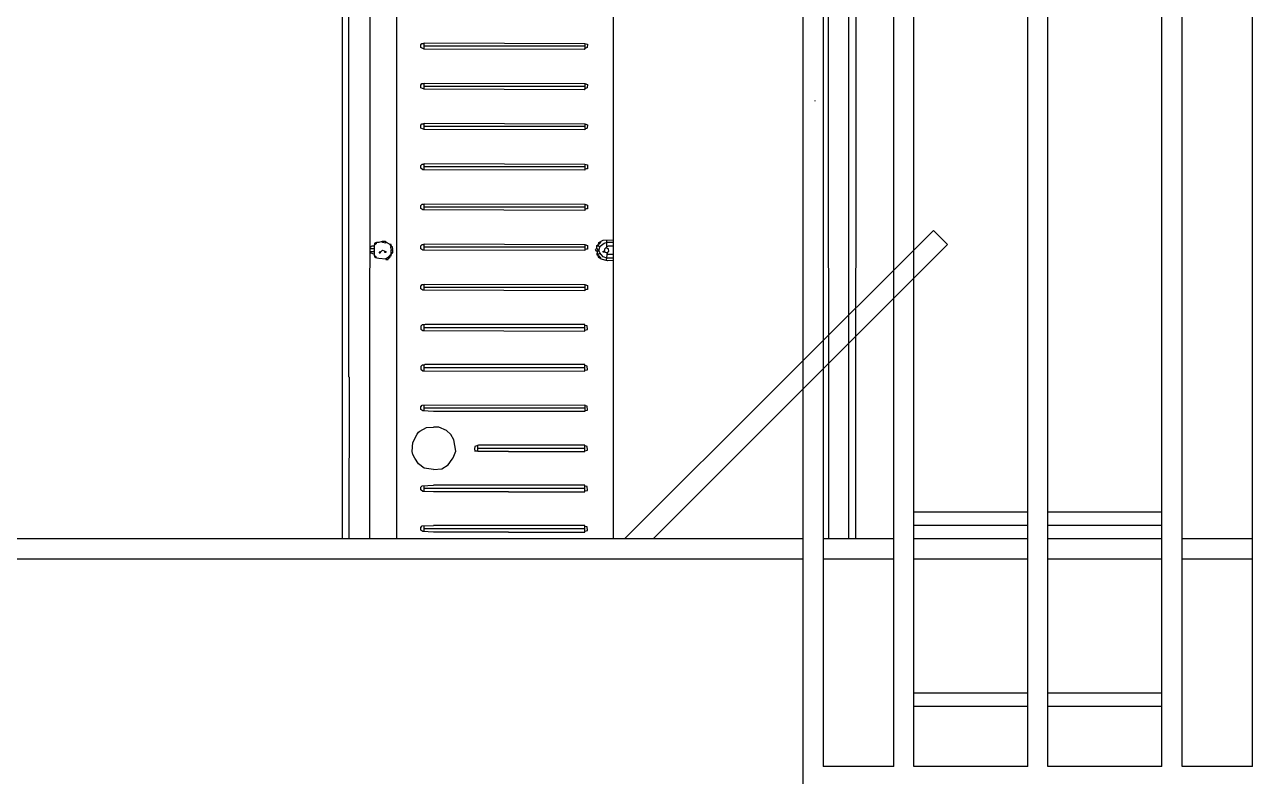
# Model space of a CAD drawing. Extents: x 3792242 to 5145247, y -1546315 to -1031918.
# Drawn here: x 4213968 to 4215799, y -1515969 to -1514847 of the extents above; entities that cross this region are included whole.
import ezdxf

# ---------------------------------------------------------------- set-up
doc = ezdxf.new("R2010")
doc.units = 0
doc.header["$MEASUREMENT"] = 0
for name, color, linetype in [('TENKÁ', 7, 'CONTINUOUS'), ('tzb', 153, 'CONTINUOUS'), ('ZZ-chladenie', 133, 'CONTINUOUS'), ('ZZ-elektro', 221, 'CONTINUOUS')]:
    doc.layers.add(name, color=color, linetype=linetype)

msp = doc.modelspace()

# ---------------------------------------------------------------- linework, layer by layer
at = {"layer": 'TENKÁ'}
for p, q in [((4159004.314, -1515613.77), (4215129.314, -1515613.77)), ((4215159.314, -1515613.77), (4215264.314, -1515613.77)), ((4215159.314, -1515613.77), (4215264.314, -1515613.77)), ((4215294.314, -1515613.77), (4215464.314, -1515613.77)), ((4215294.314, -1515613.77), (4215464.314, -1515613.77)), ((4215494.314, -1515613.77), (4215664.314, -1515613.77)), ((4215494.314, -1515613.77), (4215664.314, -1515613.77)), ((4215694.314, -1515613.77), (4215799.314, -1515613.77)), ((4215694.314, -1515613.77), (4215799.314, -1515613.77)), ((4159004.314, -1515643.77), (4215129.314, -1515643.77)), ((4215159.314, -1515643.77), (4215264.314, -1515643.77)), ((4215159.314, -1515643.77), (4215264.314, -1515643.77)), ((4215294.314, -1515643.77), (4215464.314, -1515643.77)), ((4215294.314, -1515643.77), (4215464.314, -1515643.77)), ((4215494.314, -1515643.77), (4215664.314, -1515643.77)), ((4215494.314, -1515643.77), (4215664.314, -1515643.77)), ((4215694.314, -1515643.77), (4215799.314, -1515643.77)), ((4215694.314, -1515643.77), (4215799.314, -1515643.77))]:
    msp.add_line(p, q, dxfattribs=at)
at = {"layer": 'tzb', "color": 8, "ltscale": 0.25}
for p, q in [((4215129.314, -1517523.77), (4215129.314, -1514413.77)), ((4215159.314, -1514443.77), (4215159.314, -1515953.77)), ((4215264.314, -1515953.77), (4215264.314, -1514443.77)), ((4215294.314, -1515953.77), (4215294.314, -1514443.77)), ((4215464.314, -1515953.77), (4215464.314, -1514443.77)), ((4215494.314, -1515953.77), (4215494.314, -1514443.77)), ((4215664.314, -1515953.77), (4215664.314, -1514443.77)), ((4215694.314, -1515953.77), (4215694.314, -1514443.77)), ((4215799.314, -1515953.77), (4215799.314, -1514443.77)), ((4215294.314, -1515573.77), (4215464.314, -1515573.77)), ((4215494.314, -1515573.77), (4215664.314, -1515573.77)), ((4215294.314, -1515593.77), (4215464.314, -1515593.77)), ((4215494.314, -1515593.77), (4215664.314, -1515593.77)), ((4215294.314, -1515843.77), (4215464.314, -1515843.77)), ((4215494.314, -1515843.77), (4215664.314, -1515843.77)), ((4215294.314, -1515863.77), (4215464.314, -1515863.77)), ((4215494.314, -1515863.77), (4215664.314, -1515863.77)), ((4215264.314, -1515953.77), (4215159.314, -1515953.77)), ((4215464.314, -1515953.77), (4215294.314, -1515953.77)), ((4215664.314, -1515953.77), (4215494.314, -1515953.77)), ((4215799.314, -1515953.77), (4215694.314, -1515953.77))]:
    msp.add_line(p, q, dxfattribs=at)
at = {"layer": 'ZZ-chladenie', "color": 9}
for p, q in [((4214451.896, -1515372.443), (4214451.896, -1514306.302)), ((4214442.125, -1515613.77), (4214442.717, -1514328.19)), ((4214483.03, -1515613.77), (4214483.668, -1514328.19)), ((4214523.207, -1515613.77), (4214523.207, -1514328.19)), ((4215197.488, -1515613.77), (4215197.488, -1514443.77)), ((4215207.694, -1515613.77), (4215208.686, -1514443.77)), ((4215167.653, -1515613.77), (4215167.128, -1514508.234)), ((4214846.579, -1515613.77), (4214846.579, -1514720.756)), ((4214559.216, -1514876.793), (4214560.628, -1514874.676)), ((4214559.216, -1514881.03), (4214559.216, -1514876.793)), ((4214564.158, -1514883.148), (4214559.216, -1514881.03)), ((4214560.628, -1514874.676), (4214564.158, -1514874.676)), ((4214564.158, -1514882.442), (4214564.158, -1514873.969)), ((4214564.158, -1514873.969), (4214803.51, -1514874.676)), ((4214804.216, -1514878.912), (4214564.158, -1514878.912)), ((4214803.51, -1514874.676), (4214807.746, -1514876.088)), ((4214807.04, -1514881.03), (4214803.51, -1514882.442)), ((4214804.216, -1514881.736), (4214804.216, -1514875.381)), ((4214807.746, -1514876.088), (4214807.04, -1514881.03)), ((4214802.804, -1514883.855), (4214564.158, -1514883.148)), ((4214803.51, -1514882.442), (4214802.804, -1514883.855)), ((4214804.216, -1514881.736), (4214804.216, -1514882.442)), ((4214559.216, -1514936.808), (4214560.628, -1514934.69)), ((4214560.628, -1514934.69), (4214564.158, -1514934.69)), ((4214564.158, -1514942.457), (4214564.158, -1514933.984)), ((4214564.158, -1514933.984), (4214803.51, -1514934.69)), ((4214803.51, -1514934.69), (4214807.746, -1514936.102)), ((4214804.216, -1514941.751), (4214804.216, -1514935.396)), ((4214807.746, -1514936.102), (4214807.04, -1514941.045)), ((4214559.216, -1514941.045), (4214559.216, -1514936.808)), ((4214564.158, -1514943.163), (4214559.216, -1514941.045)), ((4214804.216, -1514938.926), (4214564.158, -1514938.926)), ((4214802.804, -1514943.869), (4214564.158, -1514943.163)), ((4214803.51, -1514942.457), (4214802.804, -1514943.869)), ((4214807.04, -1514941.045), (4214803.51, -1514942.457)), ((4214804.216, -1514941.751), (4214804.216, -1514942.457)), ((4215147.358, -1514960.814), (4215147.358, -1514960.108)), ((4214559.216, -1514996.823), (4214560.628, -1514994.705)), ((4214559.216, -1515001.059), (4214559.216, -1514996.823)), ((4214564.158, -1515003.177), (4214559.216, -1515001.059)), ((4214560.628, -1514994.705), (4214564.158, -1514994.705)), ((4214564.158, -1515002.471), (4214564.158, -1514993.998)), ((4214564.158, -1514993.998), (4214803.51, -1514994.705)), ((4214804.216, -1514998.941), (4214564.158, -1514998.941)), ((4214803.51, -1515003.883), (4214564.158, -1515003.177)), ((4214803.51, -1514994.705), (4214807.746, -1514996.117)), ((4214807.04, -1515001.059), (4214803.51, -1515002.471)), ((4214803.51, -1515002.471), (4214803.51, -1515003.883)), ((4214804.216, -1515001.765), (4214804.216, -1514995.411)), ((4214804.216, -1515001.765), (4214804.216, -1515002.471)), ((4214807.746, -1514996.117), (4214807.04, -1515001.059)), ((4214559.216, -1515056.838), (4214561.334, -1515054.719)), ((4214559.216, -1515061.074), (4214559.216, -1515056.838)), ((4214562.04, -1515063.192), (4214559.216, -1515061.074)), ((4214561.334, -1515054.719), (4214564.158, -1515054.719)), ((4214803.51, -1515063.898), (4214562.04, -1515063.192)), ((4214564.158, -1515063.192), (4214564.158, -1515054.013)), ((4214564.158, -1515054.013), (4214803.51, -1515054.719)), ((4214804.216, -1515058.955), (4214564.158, -1515058.955)), ((4214803.51, -1515054.719), (4214807.746, -1515056.131)), ((4214806.334, -1515061.78), (4214803.51, -1515062.486)), ((4214803.51, -1515062.486), (4214803.51, -1515063.898)), ((4214804.216, -1515062.486), (4214804.216, -1515055.425)), ((4214807.746, -1515061.78), (4214806.334, -1515061.78)), ((4214807.746, -1515056.131), (4214807.746, -1515061.78)), ((4214559.216, -1515116.852), (4214561.334, -1515114.734)), ((4214559.216, -1515121.088), (4214559.216, -1515116.852)), ((4214561.334, -1515114.734), (4214564.158, -1515114.734)), ((4214564.158, -1515123.206), (4214564.158, -1515114.028)), ((4214564.158, -1515114.028), (4214803.51, -1515114.734)), ((4214804.216, -1515118.97), (4214564.158, -1515118.97)), ((4214803.51, -1515114.734), (4214807.746, -1515116.146)), ((4214804.216, -1515122.5), (4214804.216, -1515115.44)), ((4214807.746, -1515116.146), (4214807.746, -1515121.794)), ((4214562.04, -1515123.206), (4214559.216, -1515121.088)), ((4214803.51, -1515123.912), (4214562.04, -1515123.206)), ((4214806.334, -1515121.794), (4214803.51, -1515122.5)), ((4214803.51, -1515122.5), (4214803.51, -1515123.912)), ((4214807.746, -1515121.794), (4214806.334, -1515121.794)), ((4214490.022, -1515176.867), (4214490.729, -1515172.63)), ((4214490.729, -1515172.63), (4214493.553, -1515171.218)), ((4214490.729, -1515173.336), (4214491.434, -1515172.63)), ((4214490.729, -1515174.748), (4214492.847, -1515172.63)), ((4214491.434, -1515174.042), (4214490.729, -1515173.336)), ((4214490.729, -1515174.748), (4214491.434, -1515174.042)), ((4214491.434, -1515172.63), (4214491.434, -1515171.924)), ((4214491.434, -1515171.924), (4214492.141, -1515171.924)), ((4214492.141, -1515173.336), (4214492.847, -1515173.336)), ((4214492.847, -1515173.336), (4214492.847, -1515172.63)), ((4214493.553, -1515171.218), (4214497.083, -1515171.218)), ((4214497.083, -1515171.218), (4214502.025, -1515169.806)), ((4214501.319, -1515170.512), (4214501.319, -1515169.806)), ((4214502.731, -1515171.924), (4214501.319, -1515170.512)), ((4214502.025, -1515169.806), (4214506.262, -1515169.806)), ((4214506.262, -1515172.63), (4214502.731, -1515171.924)), ((4214506.262, -1515169.806), (4214506.262, -1515172.63)), ((4214506.968, -1515171.218), (4214506.262, -1515171.924)), ((4214513.322, -1515174.748), (4214506.968, -1515171.218)), ((4214564.158, -1515183.221), (4214564.158, -1515174.042)), ((4214564.158, -1515174.042), (4214803.51, -1515174.748)), ((4214823.985, -1515174.748), (4214824.692, -1515171.924)), ((4214823.985, -1515174.042), (4214825.398, -1515174.042)), ((4214824.692, -1515171.924), (4214831.047, -1515168.394)), ((4214824.692, -1515172.63), (4214825.398, -1515171.924)), ((4214825.398, -1515173.336), (4214824.692, -1515172.63)), ((4214825.398, -1515173.336), (4214824.692, -1515172.63)), ((4214825.398, -1515171.924), (4214825.398, -1515171.218)), ((4214825.398, -1515171.218), (4214826.104, -1515171.218)), ((4214826.104, -1515172.63), (4214825.398, -1515173.336)), ((4214825.398, -1515174.042), (4214826.104, -1515173.336)), ((4214826.104, -1515172.63), (4214826.81, -1515171.924)), ((4214826.104, -1515172.63), (4214826.81, -1515172.63)), ((4214826.104, -1515173.336), (4214826.104, -1515172.63)), ((4214826.81, -1515172.63), (4214826.81, -1515171.924)), ((4214826.81, -1515171.924), (4214827.516, -1515171.924)), ((4214826.81, -1515177.572), (4214832.459, -1515172.63)), ((4214827.516, -1515170.512), (4214828.222, -1515169.806)), ((4214827.516, -1515171.924), (4214827.516, -1515170.512)), ((4214831.047, -1515168.394), (4214845.873, -1515167.688)), ((4214832.459, -1515172.63), (4214837.401, -1515171.218)), ((4214836.695, -1515168.394), (4214836.695, -1515167.688)), ((4214836.695, -1515171.924), (4214836.695, -1515168.394)), ((4214836.695, -1515179.691), (4214836.695, -1515171.924)), ((4214837.401, -1515171.218), (4214845.873, -1515171.218)), ((4214483.668, -1515178.984), (4214482.962, -1515178.984)), ((4214483.668, -1515185.339), (4214482.962, -1515185.339)), ((4214483.668, -1515178.984), (4214484.374, -1515178.279)), ((4214483.668, -1515178.984), (4214484.374, -1515178.984)), ((4214489.317, -1515181.103), (4214483.668, -1515181.103)), ((4214483.668, -1515185.339), (4214488.61, -1515185.339)), ((4214484.374, -1515187.457), (4214483.668, -1515186.751)), ((4214484.374, -1515178.984), (4214485.08, -1515178.279)), ((4214490.022, -1515189.575), (4214484.374, -1515187.457)), ((4214485.08, -1515178.279), (4214485.08, -1515177.572)), ((4214485.08, -1515177.572), (4214485.786, -1515177.572)), ((4214485.786, -1515177.572), (4214486.492, -1515176.867)), ((4214486.492, -1515176.867), (4214490.022, -1515176.867)), ((4214488.61, -1515185.339), (4214489.317, -1515184.633)), ((4214490.729, -1515174.748), (4214490.022, -1515174.748)), ((4214490.022, -1515189.575), (4214490.022, -1515176.867)), ((4214490.022, -1515191.694), (4214490.022, -1515189.575)), ((4214491.434, -1515194.518), (4214490.022, -1515191.694)), ((4214492.141, -1515192.399), (4214491.434, -1515192.399)), ((4214492.141, -1515193.106), (4214491.434, -1515192.399)), ((4214492.141, -1515193.106), (4214492.141, -1515192.399)), ((4214498.495, -1515186.045), (4214497.083, -1515186.045)), ((4214497.083, -1515186.045), (4214497.083, -1515187.457)), ((4214497.083, -1515187.457), (4214498.495, -1515187.457)), ((4214498.495, -1515187.457), (4214499.907, -1515185.339)), ((4214498.495, -1515186.045), (4214499.201, -1515186.045)), ((4214499.907, -1515185.339), (4214502.025, -1515183.221)), ((4214502.025, -1515183.221), (4214506.968, -1515185.339)), ((4214505.555, -1515186.751), (4214505.555, -1515185.339)), ((4214506.968, -1515186.751), (4214505.555, -1515186.751)), ((4214506.968, -1515185.339), (4214506.968, -1515186.751)), ((4214510.498, -1515193.812), (4214512.616, -1515191.694)), ((4214512.616, -1515191.694), (4214514.734, -1515191.694)), ((4214514.734, -1515174.748), (4214513.322, -1515174.748)), ((4214514.734, -1515178.984), (4214513.322, -1515174.748)), ((4214514.028, -1515176.16), (4214513.322, -1515176.16)), ((4214513.322, -1515190.987), (4214513.322, -1515190.282)), ((4214513.322, -1515190.282), (4214514.028, -1515190.282)), ((4214514.028, -1515191.694), (4214513.322, -1515190.987)), ((4214514.028, -1515176.16), (4214514.734, -1515176.16)), ((4214514.734, -1515177.572), (4214514.028, -1515177.572)), ((4214516.146, -1515178.279), (4214514.028, -1515178.984)), ((4214514.028, -1515178.984), (4214514.734, -1515183.221)), ((4214514.734, -1515187.457), (4214514.028, -1515187.457)), ((4214514.734, -1515176.16), (4214514.734, -1515174.748)), ((4214516.146, -1515177.572), (4214514.734, -1515177.572)), ((4214514.734, -1515183.221), (4214517.558, -1515182.515)), ((4214514.734, -1515191.694), (4214514.734, -1515183.221)), ((4214516.146, -1515187.457), (4214514.734, -1515187.457)), ((4214514.734, -1515188.87), (4214516.146, -1515188.87)), ((4214516.146, -1515178.279), (4214516.146, -1515177.572)), ((4214516.146, -1515178.279), (4214516.146, -1515178.984)), ((4214516.853, -1515178.279), (4214516.146, -1515178.279)), ((4214516.146, -1515187.457), (4214517.558, -1515187.457)), ((4214516.146, -1515188.87), (4214516.146, -1515187.457)), ((4214517.558, -1515182.515), (4214516.853, -1515178.279)), ((4214516.853, -1515183.221), (4214516.853, -1515182.515)), ((4214517.558, -1515183.927), (4214516.853, -1515183.221)), ((4214517.558, -1515187.457), (4214517.558, -1515183.927)), ((4214559.216, -1515176.867), (4214561.334, -1515174.748)), ((4214559.216, -1515181.103), (4214559.216, -1515176.867)), ((4214562.04, -1515183.221), (4214559.216, -1515181.103)), ((4214561.334, -1515174.748), (4214564.158, -1515174.748)), ((4214803.51, -1515183.927), (4214562.04, -1515183.221)), ((4214804.216, -1515178.984), (4214564.158, -1515178.984)), ((4214803.51, -1515174.748), (4214807.746, -1515176.16)), ((4214806.334, -1515181.808), (4214803.51, -1515182.515)), ((4214803.51, -1515182.515), (4214803.51, -1515183.927)), ((4214804.216, -1515182.515), (4214804.216, -1515175.454)), ((4214807.746, -1515181.808), (4214806.334, -1515181.808)), ((4214807.746, -1515176.16), (4214807.746, -1515181.808)), ((4214819.749, -1515182.515), (4214821.868, -1515180.396)), ((4214821.868, -1515185.339), (4214819.749, -1515182.515)), ((4214821.868, -1515180.396), (4214821.161, -1515181.103)), ((4214821.868, -1515176.16), (4214823.985, -1515174.748)), ((4214821.868, -1515180.396), (4214821.868, -1515176.16)), ((4214821.868, -1515180.396), (4214823.28, -1515183.221)), ((4214823.28, -1515183.221), (4214821.868, -1515188.87)), ((4214823.28, -1515188.87), (4214821.868, -1515188.87)), ((4214821.868, -1515188.87), (4214821.868, -1515190.282)), ((4214821.868, -1515190.282), (4214823.28, -1515190.282)), ((4214822.573, -1515177.572), (4214823.28, -1515176.867)), ((4214824.692, -1515177.572), (4214822.573, -1515177.572)), ((4214823.28, -1515176.867), (4214823.28, -1515176.16)), ((4214824.692, -1515183.221), (4214823.28, -1515183.221)), ((4214823.28, -1515188.87), (4214824.692, -1515188.87)), ((4214823.985, -1515193.812), (4214823.28, -1515188.87)), ((4214825.398, -1515192.399), (4214823.985, -1515192.399)), ((4214825.398, -1515178.279), (4214824.692, -1515177.572)), ((4214824.692, -1515183.221), (4214826.81, -1515177.572)), ((4214824.692, -1515183.221), (4214825.398, -1515182.515)), ((4214826.104, -1515187.457), (4214824.692, -1515183.221)), ((4214824.692, -1515188.87), (4214825.398, -1515188.163)), ((4214826.104, -1515178.279), (4214825.398, -1515178.279)), ((4214825.398, -1515188.163), (4214826.104, -1515188.163)), ((4214825.398, -1515193.106), (4214825.398, -1515192.399)), ((4214826.104, -1515178.279), (4214826.81, -1515178.279)), ((4214831.047, -1515193.106), (4214826.104, -1515187.457)), ((4214831.047, -1515186.045), (4214831.047, -1515184.633)), ((4214831.047, -1515184.633), (4214832.459, -1515184.633)), ((4214832.459, -1515186.045), (4214831.047, -1515186.045)), ((4214833.164, -1515181.808), (4214832.459, -1515186.045)), ((4214833.164, -1515185.339), (4214832.459, -1515185.339)), ((4214835.283, -1515179.691), (4214833.164, -1515181.808)), ((4214833.871, -1515186.045), (4214833.164, -1515185.339)), ((4214833.871, -1515186.751), (4214833.871, -1515186.045)), ((4214835.283, -1515186.751), (4214833.871, -1515186.751)), ((4214838.813, -1515181.103), (4214835.283, -1515179.691)), ((4214835.988, -1515187.457), (4214835.283, -1515186.751)), ((4214835.988, -1515198.754), (4214837.401, -1515186.045)), ((4214836.695, -1515187.457), (4214835.988, -1515187.457)), ((4214836.695, -1515177.572), (4214838.107, -1515177.572)), ((4214836.695, -1515187.457), (4214837.401, -1515186.751)), ((4214837.401, -1515188.87), (4214836.695, -1515188.87)), ((4214837.401, -1515186.045), (4214839.519, -1515185.339)), ((4214838.107, -1515189.575), (4214837.401, -1515188.87)), ((4214838.107, -1515177.572), (4214838.813, -1515176.867)), ((4214846.579, -1515189.575), (4214838.107, -1515189.575)), ((4214838.813, -1515176.867), (4214846.579, -1515176.867)), ((4214839.519, -1515185.339), (4214838.813, -1515181.103)), ((4214490.729, -1515193.812), (4214490.729, -1515193.106)), ((4214491.434, -1515193.812), (4214490.729, -1515193.812)), ((4214492.141, -1515194.518), (4214491.434, -1515193.812)), ((4214496.377, -1515195.93), (4214491.434, -1515194.518)), ((4214492.847, -1515193.812), (4214492.141, -1515193.106)), ((4214493.553, -1515195.224), (4214492.141, -1515193.106)), ((4214492.847, -1515193.812), (4214492.141, -1515194.518)), ((4214492.141, -1515194.518), (4214492.847, -1515193.812)), ((4214506.968, -1515196.636), (4214496.377, -1515195.93)), ((4214507.674, -1515195.224), (4214506.968, -1515197.342)), ((4214506.968, -1515196.636), (4214507.674, -1515195.93)), ((4214506.968, -1515197.342), (4214510.498, -1515197.342)), ((4214508.38, -1515197.342), (4214507.674, -1515195.224)), ((4214509.792, -1515194.518), (4214508.38, -1515194.518)), ((4214510.498, -1515194.518), (4214509.792, -1515194.518)), ((4214510.498, -1515195.93), (4214513.322, -1515193.106)), ((4214510.498, -1515197.342), (4214510.498, -1515193.812)), ((4214511.204, -1515195.224), (4214510.498, -1515194.518)), ((4214510.498, -1515195.93), (4214511.204, -1515195.224)), ((4214511.204, -1515193.812), (4214511.204, -1515193.106)), ((4214511.204, -1515193.106), (4214511.91, -1515193.106)), ((4214513.322, -1515193.106), (4214511.91, -1515193.106)), ((4214511.91, -1515194.518), (4214512.616, -1515194.518)), ((4214512.616, -1515194.518), (4214512.616, -1515193.812)), ((4214828.222, -1515196.636), (4214823.985, -1515193.812)), ((4214824.692, -1515194.518), (4214824.692, -1515193.812)), ((4214825.398, -1515194.518), (4214824.692, -1515194.518)), ((4214826.104, -1515193.106), (4214825.398, -1515193.106)), ((4214826.104, -1515193.812), (4214825.398, -1515193.106)), ((4214826.104, -1515195.224), (4214825.398, -1515194.518)), ((4214826.104, -1515193.812), (4214826.104, -1515193.106)), ((4214826.81, -1515194.518), (4214826.104, -1515193.812)), ((4214826.81, -1515193.812), (4214826.104, -1515193.812)), ((4214826.81, -1515194.518), (4214826.104, -1515195.224)), ((4214826.104, -1515195.224), (4214826.81, -1515194.518)), ((4214827.516, -1515194.518), (4214826.81, -1515193.812)), ((4214827.516, -1515195.93), (4214827.516, -1515194.518)), ((4214837.401, -1515199.46), (4214828.222, -1515196.636)), ((4214836.695, -1515195.224), (4214831.047, -1515193.106)), ((4214845.873, -1515195.224), (4214836.695, -1515195.224)), ((4214845.873, -1515198.754), (4214837.401, -1515199.46)), ((4214845.873, -1515195.224), (4214846.579, -1515195.224)), ((4214559.216, -1515236.881), (4214561.334, -1515234.763)), ((4214559.216, -1515241.117), (4214559.216, -1515236.881)), ((4214562.04, -1515243.236), (4214559.216, -1515241.117)), ((4214561.334, -1515234.763), (4214564.158, -1515234.763)), ((4214803.51, -1515243.941), (4214562.04, -1515243.236)), ((4214564.158, -1515243.236), (4214564.158, -1515234.057)), ((4214564.158, -1515234.057), (4214803.51, -1515234.763)), ((4214804.216, -1515238.999), (4214564.158, -1515238.999)), ((4214803.51, -1515234.763), (4214807.746, -1515236.175)), ((4214806.334, -1515241.824), (4214803.51, -1515242.529)), ((4214803.51, -1515242.529), (4214803.51, -1515243.941)), ((4214804.216, -1515242.529), (4214804.216, -1515235.469)), ((4214807.746, -1515241.824), (4214806.334, -1515241.824)), ((4214807.746, -1515236.175), (4214807.746, -1515241.824)), ((4214561.334, -1515294.777), (4214559.216, -1515296.895)), ((4214559.216, -1515296.895), (4214559.216, -1515301.132)), ((4214559.216, -1515301.132), (4214562.04, -1515303.25)), ((4214564.158, -1515294.777), (4214561.334, -1515294.777)), ((4214565.57, -1515294.071), (4214564.158, -1515294.777)), ((4214564.158, -1515303.25), (4214564.158, -1515294.777)), ((4214804.216, -1515299.014), (4214564.158, -1515299.014)), ((4214803.51, -1515294.071), (4214565.57, -1515294.071)), ((4214803.51, -1515303.956), (4214803.51, -1515294.071)), ((4214804.216, -1515295.483), (4214803.51, -1515295.483)), ((4214807.04, -1515296.189), (4214804.216, -1515295.483)), ((4214804.216, -1515302.544), (4214807.746, -1515301.838)), ((4214807.746, -1515301.838), (4214807.04, -1515296.189)), ((4214562.04, -1515303.25), (4214803.51, -1515303.956)), ((4214561.334, -1515354.792), (4214559.216, -1515356.91)), ((4214559.216, -1515356.91), (4214559.216, -1515361.146)), ((4214564.158, -1515354.792), (4214561.334, -1515354.792)), ((4214565.57, -1515354.086), (4214564.158, -1515354.792)), ((4214564.158, -1515363.265), (4214564.158, -1515354.792)), ((4214803.51, -1515354.086), (4214565.57, -1515354.086)), ((4214803.51, -1515363.97), (4214803.51, -1515354.086)), ((4214804.216, -1515355.498), (4214803.51, -1515355.498)), ((4214807.04, -1515356.204), (4214804.216, -1515355.498)), ((4214807.746, -1515361.853), (4214807.04, -1515356.204)), ((4214452.602, -1515373.149), (4214451.896, -1515372.443)), ((4214452.328, -1515613.77), (4214452.602, -1515373.149)), ((4214559.216, -1515361.146), (4214562.04, -1515363.265)), ((4214562.04, -1515363.265), (4214803.51, -1515363.97)), ((4214804.216, -1515359.028), (4214564.158, -1515359.028)), ((4214804.216, -1515362.558), (4214807.746, -1515361.853)), ((4214559.216, -1515416.924), (4214561.334, -1515414.807)), ((4214559.216, -1515421.161), (4214559.216, -1515416.924)), ((4214562.04, -1515423.279), (4214559.216, -1515421.161)), ((4214561.334, -1515414.807), (4214803.51, -1515414.1)), ((4214578.279, -1515423.985), (4214562.04, -1515423.279)), ((4214564.158, -1515423.279), (4214564.158, -1515414.807)), ((4214804.216, -1515419.043), (4214564.158, -1515419.043)), ((4214803.51, -1515423.985), (4214578.279, -1515423.985)), ((4214803.51, -1515414.1), (4214803.51, -1515423.985)), ((4214804.216, -1515422.573), (4214803.51, -1515422.573)), ((4214807.04, -1515416.219), (4214804.216, -1515415.512)), ((4214804.216, -1515422.573), (4214807.746, -1515421.867)), ((4214807.746, -1515421.867), (4214807.04, -1515416.219)), ((4214557.804, -1515453.639), (4214567.688, -1515447.991)), ((4214567.688, -1515447.991), (4214578.279, -1515447.285)), ((4214586.046, -1515447.285), (4214578.279, -1515447.285)), ((4214597.343, -1515452.227), (4214586.046, -1515447.285)), ((4214547.213, -1515470.585), (4214553.567, -1515457.876)), ((4214553.567, -1515457.876), (4214555.685, -1515455.051)), ((4214555.685, -1515455.051), (4214557.804, -1515453.639)), ((4214603.697, -1515458.582), (4214597.343, -1515452.227)), ((4214608.639, -1515466.348), (4214603.697, -1515458.582)), ((4214611.463, -1515483.294), (4214608.639, -1515466.348)), ((4214546.507, -1515483.999), (4214547.213, -1515470.585)), ((4214547.213, -1515488.236), (4214546.507, -1515483.999)), ((4214607.227, -1515493.178), (4214611.463, -1515483.294)), ((4214639.706, -1515476.233), (4214639, -1515479.763)), ((4214639, -1515479.763), (4214639.706, -1515483.294)), ((4214645.354, -1515474.115), (4214639.706, -1515476.233)), ((4214639.706, -1515483.294), (4214639.706, -1515483.999)), ((4214643.942, -1515483.294), (4214639.706, -1515483.294)), ((4214643.942, -1515483.294), (4214643.942, -1515475.527)), ((4214804.216, -1515479.057), (4214643.942, -1515479.057)), ((4214644.648, -1515483.999), (4214643.942, -1515483.294)), ((4214689.836, -1515483.999), (4214644.648, -1515483.999)), ((4214803.51, -1515474.115), (4214645.354, -1515474.115)), ((4214689.836, -1515483.999), (4214803.51, -1515483.999)), ((4214803.51, -1515483.999), (4214803.51, -1515474.115)), ((4214804.216, -1515475.527), (4214803.51, -1515475.527)), ((4214807.04, -1515476.233), (4214804.216, -1515475.527)), ((4214804.216, -1515482.587), (4214807.746, -1515481.882)), ((4214807.746, -1515481.882), (4214807.04, -1515476.233)), ((4214550.037, -1515493.885), (4214547.213, -1515488.236)), ((4214555.685, -1515502.357), (4214550.037, -1515493.885)), ((4214564.158, -1515508.712), (4214555.685, -1515502.357)), ((4214590.282, -1515509.418), (4214600.167, -1515503.769)), ((4214600.167, -1515503.769), (4214605.815, -1515495.297)), ((4214605.815, -1515495.297), (4214607.227, -1515493.178)), ((4214578.279, -1515510.83), (4214564.158, -1515508.712)), ((4214578.279, -1515510.83), (4214590.282, -1515509.418)), ((4214559.216, -1515536.953), (4214561.334, -1515534.836)), ((4214559.216, -1515541.19), (4214559.216, -1515536.953)), ((4214561.334, -1515534.836), (4214578.279, -1515534.129)), ((4214564.158, -1515543.308), (4214564.158, -1515534.836)), ((4214578.279, -1515539.072), (4214564.158, -1515539.072)), ((4214803.51, -1515534.129), (4214578.279, -1515534.129)), ((4214689.836, -1515539.072), (4214578.279, -1515539.072)), ((4214804.216, -1515539.072), (4214689.836, -1515539.072)), ((4214803.51, -1515544.015), (4214803.51, -1515534.129)), ((4214804.216, -1515535.541), (4214803.51, -1515535.541)), ((4214807.04, -1515536.248), (4214804.216, -1515535.541)), ((4214807.746, -1515541.896), (4214807.04, -1515536.248)), ((4214562.04, -1515543.308), (4214559.216, -1515541.19)), ((4214578.279, -1515544.015), (4214562.04, -1515543.308)), ((4214689.836, -1515544.015), (4214578.279, -1515544.015)), ((4214689.836, -1515544.015), (4214803.51, -1515544.015)), ((4214804.216, -1515542.602), (4214807.746, -1515541.896)), ((4214559.216, -1515596.968), (4214561.334, -1515594.85)), ((4214561.334, -1515594.85), (4214578.279, -1515594.144)), ((4214564.158, -1515603.323), (4214564.158, -1515594.85)), ((4214689.836, -1515594.144), (4214578.279, -1515594.144)), ((4214803.51, -1515594.144), (4214689.836, -1515594.144)), ((4214803.51, -1515604.029), (4214803.51, -1515594.144)), ((4214559.216, -1515601.205), (4214559.216, -1515596.968)), ((4214562.04, -1515603.323), (4214559.216, -1515601.205)), ((4214578.279, -1515604.029), (4214562.04, -1515603.323)), ((4214578.279, -1515599.086), (4214564.158, -1515599.086)), ((4214689.836, -1515599.086), (4214578.279, -1515599.086)), ((4214689.836, -1515604.029), (4214578.279, -1515604.029)), ((4214804.216, -1515599.086), (4214689.836, -1515599.086)), ((4214689.836, -1515604.029), (4214803.51, -1515604.029)), ((4214804.216, -1515595.556), (4214803.51, -1515595.556)), ((4214807.04, -1515596.262), (4214804.216, -1515595.556)), ((4214804.216, -1515602.617), (4214807.746, -1515601.911)), ((4214807.746, -1515601.911), (4214807.04, -1515596.262))]:
    msp.add_line(p, q, dxfattribs=at)
at = {"layer": 'ZZ-elektro', "color": 253, "lineweight": 30, "ltscale": 10}
for p, q in [((4215323.527, -1515153.77), (4214863.527, -1515613.77)), ((4215323.527, -1515153.77), (4215344.741, -1515174.983)), ((4215344.741, -1515174.983), (4214905.954, -1515613.77))]:
    msp.add_line(p, q, dxfattribs=at)

doc.saveas('drawing.dxf')
